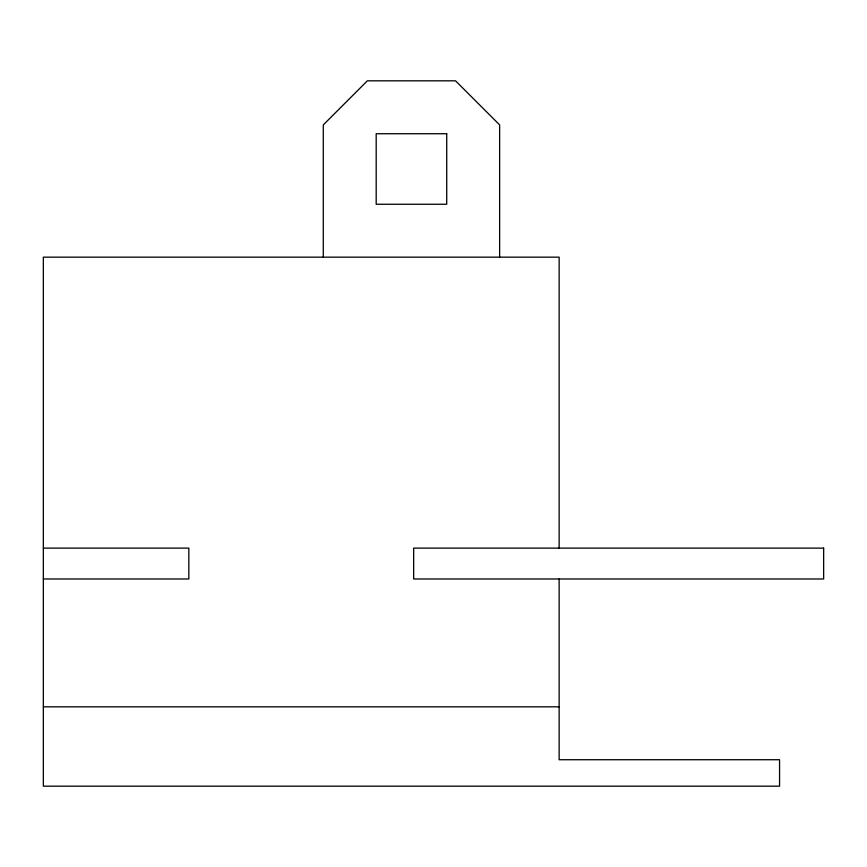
<?xml version="1.0" encoding="UTF-8"?>
<svg xmlns="http://www.w3.org/2000/svg" width="867" height="867" viewBox="0 0 867 867"><rect width="100%" height="100%" fill="white"/><g stroke="black" fill="none" stroke-linecap="round" stroke-linejoin="round"><path stroke-width="1.3" d="M43.35 548.117L188.833 548.117L188.833 578.983L43.35 578.983M43.35 706.822L559.139 706.822M559.139 548.117L559.139 257.163L43.35 257.163L43.35 786.174L779.563 786.174L779.563 759.73L559.139 759.73L559.139 578.983M499.63 257.163L499.63 124.902L455.543 80.826L367.37 80.826L323.293 124.902L323.293 257.163M446.722 133.724L376.191 133.724L376.191 204.254L446.722 204.254L446.722 133.724M823.65 548.117L413.657 548.117L413.657 578.983L823.65 578.983L823.65 548.117"/></g></svg>
